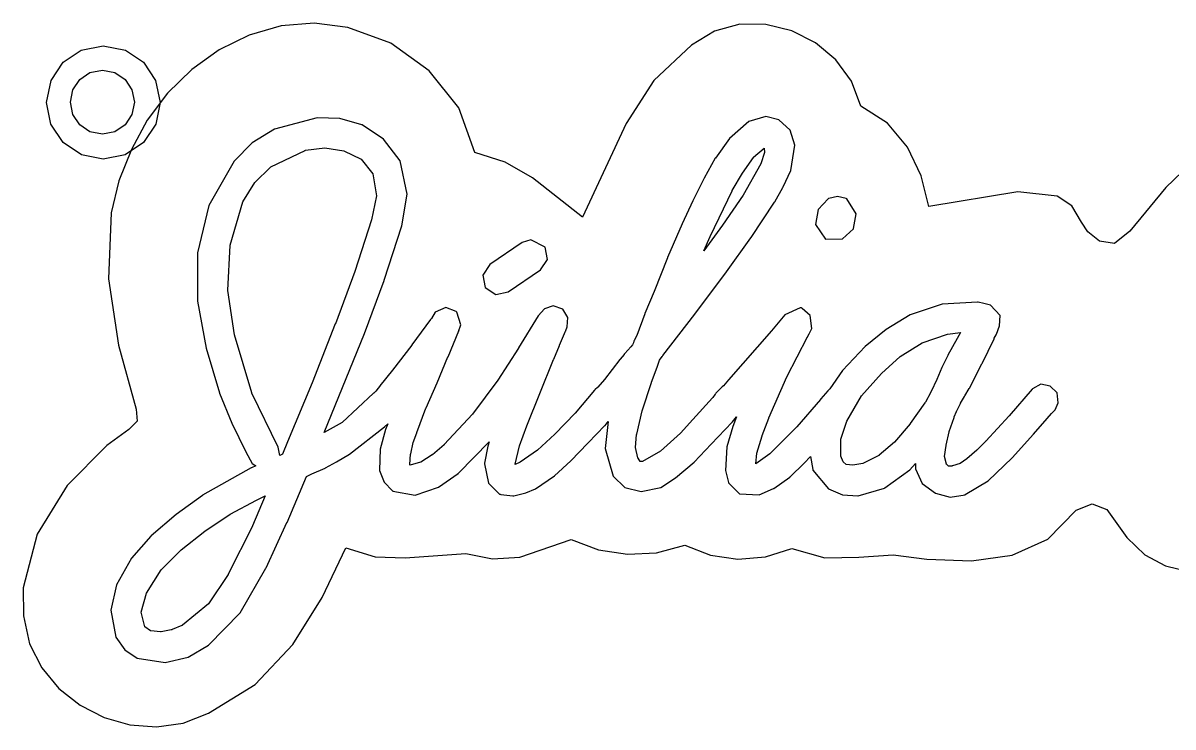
# Model space of a CAD drawing. Extents: x 0 to 79.4, y 275.5 to 297.1.
# Drawn here: x 0.03 to 35.09, y 275.49 to 296.94 of the extents above; entities that cross this region are included whole.
import ezdxf

# ---------------------------------------------------------------- set-up
doc = ezdxf.new("R2010")
doc.units = 0

msp = doc.modelspace()

# ---------------------------------------------------------------- linework, layer by layer
at = {"layer": 'Camada 2'}
for p, q in [((8.909377, 296.941477), (7.900409, 296.854813)), ((9.93522, 296.809), (8.909377, 296.941477)), ((6.928604, 296.573242), (6.01425, 296.121)), ((7.900409, 296.854813), (6.928604, 296.573242)), ((11.240127, 296.327594), (9.93522, 296.809)), ((21.107009, 296.696881), (20.4071, 296.263)), ((21.879142, 296.902047), (21.107009, 296.696881)), ((22.679595, 296.897658), (21.879142, 296.902047)), ((23.464462, 296.702875), (22.679595, 296.897658)), ((24.189841, 296.336857), (23.464462, 296.702875)), ((12.413152, 295.4875), (11.240127, 296.327594)), ((20.4071, 296.263), (19.265489, 295.191031)), ((24.811827, 295.818766), (24.189841, 296.336857)), ((6.01425, 296.121), (5.177633, 295.52232)), ((5.177633, 295.52232), (4.439041, 294.801437)), ((25.286514, 295.16776), (24.811827, 295.818766)), ((13.314982, 294.355656), (12.413152, 295.4875)), ((19.265489, 295.191031), (18.416538, 293.8815)), ((25.57, 294.403), (25.286514, 295.16776)), ((4.439041, 294.801437), (3.818761, 293.982586)), ((13.8063, 292.999), (13.314982, 294.355656)), ((26.386253, 293.887969), (25.57, 294.403)), ((3.818761, 293.982586), (3.33708, 293.09)), ((18.416538, 293.8815), (17.0895, 291.026)), ((26.993725, 293.15525), (26.386253, 293.887969)), ((37.03775, 294.0115), (34.864728, 291.929062)), ((3.33708, 293.09), (2.952997, 292.135924)), ((27.407884, 292.282656), (26.993725, 293.15525)), ((14.730178, 292.704781), (13.8063, 292.999)), ((15.562725, 292.2225), (14.730178, 292.704781)), ((2.952997, 292.135924), (2.720472, 291.154427)), ((17.0895, 291.026), (15.562725, 292.2225)), ((27.6442, 291.348), (27.407884, 292.282656)), ((30.356587, 291.793375), (27.6442, 291.348)), ((31.553252, 291.661453), (30.356587, 291.793375)), ((31.997788, 291.367018), (31.553252, 291.661453)), ((34.864728, 291.929062), (33.7691, 290.6)), ((32.2964, 290.867), (31.997788, 291.367018)), ((2.720472, 291.154427), (2.636811, 289.143635)), ((32.486952, 290.574266), (32.2964, 290.867)), ((33.7691, 290.6), (33.302642, 290.225047)), ((32.848813, 290.288375), (32.486952, 290.574266)), ((33.302642, 290.225047), (32.848813, 290.288375)), ((2.636811, 289.143635), (2.939539, 287.126558)), ((2.939539, 287.126558), (3.482096, 285.17213)), ((3.482096, 285.17213), (3.516127, 284.809822)), ((3.516127, 284.809822), (3.261143, 284.54845)), ((3.261143, 284.54845), (2.585942, 284.06656)), ((2.585942, 284.06656), (1.375397, 282.848215)), ((1.375397, 282.848215), (0.468466, 281.368647)), ((32.136402, 282.094263), (32.624308, 282.292652)), ((32.624308, 282.292652), (33.066519, 282.116793)), ((31.269976, 281.207903), (32.136402, 282.094263)), ((33.066519, 282.116793), (33.681322, 281.266138)), ((0.468466, 281.368647), (0.0323, 279.726341)), ((15.174038, 280.659621), (16.745782, 281.205329)), ((16.745782, 281.205329), (17.578548, 280.885709)), ((30.188848, 280.722704), (31.269976, 281.207903)), ((33.681322, 281.266138), (34.225557, 280.733635)), ((9.155151, 279.428575), (9.872732, 280.94361)), ((9.872732, 280.94361), (10.766719, 280.674705)), ((17.578548, 280.885709), (18.45536, 280.751275)), ((18.45536, 280.751275), (19.342127, 280.798946)), ((19.342127, 280.798946), (20.204762, 281.025641)), ((20.204762, 281.025641), (20.993594, 280.724004)), ((22.66254, 280.671841), (23.468432, 280.924079)), ((23.468432, 280.924079), (24.473852, 280.6452)), ((10.766719, 280.674705), (11.684953, 280.643008)), ((11.684953, 280.643008), (13.527032, 280.771735)), ((13.527032, 280.771735), (14.346412, 280.61492)), ((14.346412, 280.61492), (15.174038, 280.659621)), ((20.993594, 280.724004), (21.825223, 280.60561)), ((21.825223, 280.60561), (22.66254, 280.671841)), ((24.473852, 280.6452), (25.514127, 280.66183)), ((25.514127, 280.66183), (26.560942, 280.72912)), ((26.560942, 280.72912), (27.585982, 280.602223)), ((27.585982, 280.602223), (28.943892, 280.550275)), ((28.943892, 280.550275), (30.188848, 280.722704)), ((34.225557, 280.733635), (34.860531, 280.394441)), ((34.860531, 280.394441), (35.565492, 280.223958)), ((0.0323, 279.726341), (0.04299, 278.874937)), ((8.252697, 277.999437), (9.155151, 279.428575)), ((0.04299, 278.874937), (0.234052, 278.01978)), ((0.234052, 278.01978), (0.605548, 277.285316)), ((7.1128, 276.782898), (8.252697, 277.999437)), ((0.605548, 277.285316), (1.128772, 276.656984)), ((1.128772, 276.656984), (1.77209, 276.148889)), ((5.682892, 275.90566), (7.1128, 276.782898)), ((1.77209, 276.148889), (2.503868, 275.775136)), ((4.913617, 275.600988), (5.682892, 275.90566)), ((2.503868, 275.775136), (3.292471, 275.549831)), ((3.292471, 275.549831), (4.106266, 275.48708)), ((4.106266, 275.48708), (4.913617, 275.600988))]:
    msp.add_line(p, q, dxfattribs=at)
at = {"layer": 'Layer 1'}
for p, q in [((8.99635, 294.054), (7.70134, 293.704)), ((9.69377, 294.03175), (8.99635, 294.054)), ((10.3611, 293.843), (9.69377, 294.03175)), ((10.3653, 293.841), (10.3611, 293.843)), ((10.3709, 293.839), (10.3653, 293.841)), ((11.0195, 293.399), (10.3709, 293.839)), ((22.1521, 293.937), (21.5723, 293.419)), ((22.1542, 293.938), (22.1521, 293.937)), ((22.1583, 293.941), (22.1542, 293.938)), ((22.6741, 294.093), (22.1583, 293.941)), ((23.0684, 293.99), (22.6741, 294.093)), ((22.6741, 294.093), (22.6741, 294.093)), ((23.414437, 293.679125), (23.0684, 293.99)), ((7.70134, 293.704), (7.022501, 293.286375)), ((21.5723, 293.419), (21.1367, 292.825)), ((23.5546, 293.222), (23.414437, 293.679125)), ((7.022501, 293.286375), (6.46472, 292.733)), ((7.58403, 292.556), (8.63462, 293.061)), ((8.63462, 293.061), (8.63668, 293.064)), ((8.63668, 293.064), (8.63875, 293.064)), ((8.63875, 293.064), (9.23458, 293.138)), ((9.23458, 293.138), (9.8087, 293.048)), ((9.23458, 293.138), (9.23458, 293.138)), ((11.5254, 292.74), (11.0195, 293.399)), ((22.2989, 292.855), (22.6229, 293.128)), ((22.6229, 293.128), (22.6389, 292.997)), ((22.6229, 293.128), (22.6229, 293.128)), ((23.4415, 292.448), (23.5546, 293.222)), ((6.46472, 292.733), (5.69733, 291.38)), ((9.8087, 293.048), (9.81232, 293.046)), ((9.81232, 293.046), (9.81645, 293.046)), ((9.81645, 293.046), (10.338719, 292.792)), ((10.338719, 292.792), (10.6913, 292.349)), ((11.7424, 291.724), (11.5254, 292.74)), ((21.1346, 292.821), (20.7987, 292.21)), ((21.1367, 292.825), (21.1346, 292.823)), ((21.1346, 292.823), (21.1346, 292.821)), ((21.9651, 292.37), (22.2953, 292.847)), ((22.2953, 292.847), (22.2973, 292.851)), ((22.2973, 292.851), (22.2989, 292.855)), ((22.6389, 292.997), (22.5252, 292.65)), ((7.094632, 292.077125), (7.5799, 292.552)), ((7.5799, 292.552), (7.58197, 292.554)), ((7.58197, 292.554), (7.58403, 292.556)), ((21.6488, 291.833), (21.9609, 292.364)), ((21.9609, 292.364), (21.963, 292.366)), ((21.963, 292.366), (21.9651, 292.37)), ((22.5252, 292.65), (21.9806, 291.696)), ((23.1996, 291.944), (23.4415, 292.447)), ((23.4415, 292.447), (23.4415, 292.448)), ((6.73241, 291.495), (7.094632, 292.077125)), ((10.6913, 292.349), (10.803, 291.679)), ((20.7987, 292.21), (20.453, 291.518)), ((10.803, 291.679), (10.6583, 290.942)), ((11.5781, 290.759), (11.7424, 291.724)), ((21.9806, 291.696), (21.3553, 290.784)), ((21.3832, 291.282), (21.6467, 291.827)), ((21.6467, 291.827), (21.6488, 291.833)), ((22.9454, 291.492), (23.1934, 291.933)), ((23.1934, 291.933), (23.1996, 291.944)), ((24.8574, 291.657), (24.5918, 291.593)), ((25.123, 291.593), (24.8574, 291.657)), ((24.8574, 291.657), (24.8574, 291.657)), ((5.69733, 291.38), (5.35575, 289.939)), ((6.35155, 290.167), (6.73241, 291.493)), ((6.73241, 291.493), (6.73241, 291.495)), ((20.453, 291.518), (20.1233, 290.818)), ((22.2245, 290.4), (22.9397, 291.483)), ((22.9397, 291.483), (22.9454, 291.492)), ((24.5799, 291.587), (24.2735, 291.257)), ((24.5861, 291.589), (24.5799, 291.587)), ((24.5918, 291.593), (24.5861, 291.589)), ((25.1328, 291.587), (25.123, 291.593)), ((25.1427, 291.581), (25.1328, 291.587)), ((25.4315, 291.128), (25.1427, 291.581)), ((20.9806, 290.44), (21.3811, 291.277)), ((21.3811, 291.277), (21.3832, 291.28)), ((21.3832, 291.28), (21.3832, 291.282)), ((24.2735, 291.257), (24.1877, 290.804)), ((25.3499, 290.683), (25.4315, 291.128)), ((10.6562, 290.939), (10.1446, 289.365)), ((10.6583, 290.941), (10.6562, 290.939)), ((10.6583, 290.942), (10.6583, 290.941)), ((11.0371, 289.1), (11.5781, 290.759)), ((20.1233, 290.818), (19.6799, 289.794)), ((21.3553, 290.784), (20.7874, 290.001)), ((24.1877, 290.804), (24.4962, 290.358)), ((25.0155, 290.367), (25.3437, 290.669)), ((25.3437, 290.669), (25.3457, 290.677)), ((25.3457, 290.677), (25.3499, 290.683)), ((15.2518, 290.251), (14.2617, 289.581)), ((15.5096, 290.337), (15.2518, 290.251)), ((15.9515, 290.112), (15.5096, 290.337)), ((15.5096, 290.337), (15.5096, 290.337)), ((20.7874, 290.001), (20.9786, 290.437)), ((20.9786, 290.437), (20.9806, 290.438)), ((20.9806, 290.438), (20.9806, 290.44)), ((21.4726, 289.36), (22.2209, 290.395)), ((22.2209, 290.395), (22.2245, 290.4)), ((24.4962, 290.358), (25.0155, 290.367)), ((5.35575, 289.939), (5.35575, 289.935)), ((5.35575, 289.935), (5.35575, 289.932)), ((5.35575, 289.932), (5.35575, 288.472)), ((6.27559, 288.8), (6.34948, 290.159)), ((6.34948, 290.159), (6.35155, 290.163)), ((6.35155, 290.163), (6.35155, 290.167)), ((16.022662, 289.735375), (15.9515, 290.112)), ((14.2617, 289.581), (14.049688, 289.261)), ((15.8104, 289.415), (16.022662, 289.735375)), ((19.6758, 289.788), (19.2753, 288.759)), ((19.6779, 289.79), (19.6758, 289.788)), ((19.6799, 289.794), (19.6779, 289.79)), ((10.1446, 289.365), (9.55291, 287.777)), ((14.049688, 289.261), (14.1211, 288.884)), ((14.8203, 288.745), (15.8104, 289.415)), ((20.5119, 288.073), (21.4726, 289.36)), ((10.4417, 287.484), (11.0371, 289.099)), ((11.0371, 289.099), (11.0371, 289.1)), ((14.1211, 288.884), (14.441975, 288.670875)), ((6.27559, 288.798), (6.27559, 288.8)), ((6.27559, 288.794), (6.27559, 288.798)), ((6.48229, 287.437), (6.27559, 288.794)), ((14.441975, 288.670875), (14.8203, 288.745)), ((19.2753, 288.759), (18.9864, 288.085)), ((5.35575, 288.472), (5.35575, 288.47)), ((5.35575, 288.47), (5.35575, 288.466)), ((5.35575, 288.466), (5.61154, 287.034)), ((12.9201, 288.273), (12.5997, 288.132)), ((13.2364, 288.153), (12.9201, 288.273)), ((13.2498, 288.143), (13.2364, 288.153)), ((15.92425, 288.229625), (15.7401, 288.019)), ((16.1897, 288.321), (15.92425, 288.229625)), ((16.4884, 288.222), (16.1897, 288.321)), ((16.6367, 287.964), (16.4884, 288.222)), ((23.7226, 288.261), (23.2539, 288.044)), ((23.752, 288.257), (23.7226, 288.261)), ((23.7815, 288.245), (23.752, 288.257)), ((24.0233, 288.028), (23.7815, 288.245)), ((28.0489, 288.372), (27.0702, 288.048)), ((29.1233, 288.435), (28.0489, 288.372)), ((29.1347, 288.433), (29.1233, 288.435)), ((29.1445, 288.431), (29.1347, 288.433)), ((29.3228, 288.391), (29.1445, 288.431)), ((29.5238, 288.343), (29.3228, 288.391)), ((29.8183, 288.027), (29.5238, 288.343)), ((12.4571, 287.907), (11.8866, 287.13)), ((12.469, 287.925), (12.4571, 287.907)), ((12.4824, 287.939), (12.469, 287.925)), ((12.5997, 288.132), (12.4824, 287.939)), ((13.2597, 288.132), (13.2498, 288.143)), ((13.3832, 287.741), (13.2597, 288.132)), ((15.7401, 288.019), (15.1371, 287.038)), ((16.6191, 287.685), (16.6367, 287.964)), ((18.9844, 288.077), (18.7399, 287.417)), ((18.9864, 288.081), (18.9844, 288.077)), ((18.9864, 288.085), (18.9864, 288.081)), ((19.5311, 286.804), (20.5119, 288.073)), ((23.2539, 288.044), (22.8456, 287.562)), ((24.0745, 287.636), (24.0233, 288.028)), ((27.0702, 288.048), (26.3436, 287.602)), ((29.793, 287.714), (29.8183, 288.027)), ((9.55084, 287.774), (8.84597, 285.98)), ((9.21287, 284.46), (10.4397, 287.479)), ((9.55291, 287.777), (9.55084, 287.777)), ((9.55084, 287.777), (9.55084, 287.774)), ((10.4397, 287.481), (10.4417, 287.484)), ((10.4397, 287.479), (10.4397, 287.481)), ((12.9904, 286.772), (13.3165, 287.556)), ((13.3067, 287.536), (13.3832, 287.741)), ((13.3165, 287.556), (13.3067, 287.536)), ((16.3871, 287.122), (16.5706, 287.546)), ((16.5706, 287.546), (16.5762, 287.558)), ((16.5762, 287.558), (16.5804, 287.569)), ((16.5804, 287.569), (16.6191, 287.685)), ((22.8456, 287.562), (21.5413, 286.066)), ((23.9334, 287.356), (23.9923, 287.472)), ((23.9923, 287.472), (24.0218, 287.532)), ((24.0218, 287.532), (24.0745, 287.636)), ((26.3436, 287.602), (25.707, 287.087)), ((27.4433, 287.195), (28.2086, 287.462)), ((28.2086, 287.462), (28.6132, 287.507)), ((28.6132, 287.507), (28.512, 287.329)), ((28.6132, 287.507), (28.6132, 287.507)), ((29.6933, 287.443), (29.6995, 287.452)), ((29.6995, 287.452), (29.7031, 287.46)), ((29.7031, 287.46), (29.793, 287.714)), ((6.48229, 287.434), (6.48229, 287.437)), ((7.00784, 285.669), (6.48229, 287.434)), ((11.8866, 287.128), (11.297, 286.366)), ((11.8866, 287.13), (11.8866, 287.128)), ((16.2109, 286.692), (16.383, 287.11)), ((16.383, 287.11), (16.3871, 287.122)), ((18.6092, 287.136), (18.5642, 287.077)), ((18.6366, 287.191), (18.6092, 287.136)), ((18.6562, 287.247), (18.6366, 287.191)), ((18.664, 287.255), (18.6562, 287.247)), ((18.6759, 287.286), (18.664, 287.255)), ((18.7384, 287.413), (18.6759, 287.286)), ((18.7399, 287.417), (18.7384, 287.413)), ((23.3205, 286.161), (23.9474, 287.378)), ((23.9474, 287.378), (23.9334, 287.356)), ((26.773, 286.779), (27.4433, 287.195)), ((28.512, 287.325), (28.2267, 286.814)), ((28.512, 287.329), (28.512, 287.325)), ((29.2649, 286.564), (29.6307, 287.316)), ((29.6307, 287.316), (29.6349, 287.327)), ((29.6349, 287.327), (29.6385, 287.339)), ((29.6385, 287.339), (29.6933, 287.443)), ((5.61154, 287.034), (5.61154, 287.032)), ((5.61154, 287.032), (6.02134, 285.667)), ((12.6602, 285.974), (12.9863, 286.765)), ((12.9863, 286.765), (12.9904, 286.772)), ((15.135, 287.036), (14.504, 286.06)), ((15.1371, 287.036), (15.135, 287.036)), ((15.1371, 287.038), (15.1371, 287.036)), ((18.3534, 286.839), (18.2382, 286.694)), ((18.3612, 286.853), (18.3534, 286.839)), ((18.373, 286.867), (18.3612, 286.853)), ((18.5642, 287.077), (18.373, 286.867)), ((19.4298, 286.665), (19.5115, 286.782)), ((19.5115, 286.782), (19.5213, 286.792)), ((19.5213, 286.792), (19.5311, 286.804)), ((25.707, 287.087), (25.0078, 286.349)), ((26.2031, 286.265), (26.773, 286.779)), ((28.2246, 286.812), (28.0432, 286.446)), ((28.2267, 286.812), (28.2246, 286.812)), ((28.2267, 286.814), (28.2267, 286.812)), ((15.7892, 285.655), (16.2073, 286.683)), ((16.2073, 286.683), (16.2109, 286.692)), ((18.2263, 286.683), (17.756, 286.075)), ((18.2382, 286.694), (18.2263, 286.683)), ((19.1854, 285.991), (19.3595, 286.454)), ((19.3595, 286.454), (19.4298, 286.665)), ((28.0432, 286.446), (27.8846, 286.073)), ((28.8799, 285.812), (29.2607, 286.554)), ((29.2607, 286.554), (29.2649, 286.564)), ((11.297, 286.366), (10.912, 285.888)), ((14.504, 286.06), (13.7304, 285.023)), ((17.756, 286.075), (17.5545, 285.839)), ((21.5413, 286.066), (21.3847, 285.88)), ((22.7676, 284.907), (23.3164, 286.155)), ((23.3164, 286.155), (23.3205, 286.161)), ((25.0078, 286.349), (24.6212, 285.788)), ((25.5953, 285.581), (26.1989, 286.259)), ((26.1989, 286.259), (26.201, 286.261)), ((26.201, 286.261), (26.2031, 286.265)), ((27.8846, 286.073), (27.7151, 285.716)), ((8.84597, 285.98), (8.0977, 284.179)), ((10.789, 285.725), (10.7265, 285.663)), ((10.9316, 285.907), (10.789, 285.725)), ((10.912, 285.888), (10.9316, 285.907)), ((12.3186, 285.216), (12.6602, 285.974)), ((17.4511, 285.751), (16.8672, 285.054)), ((17.461, 285.763), (17.4511, 285.751)), ((17.4708, 285.775), (17.461, 285.763)), ((17.5488, 285.831), (17.4708, 285.775)), ((17.5545, 285.839), (17.5488, 285.831)), ((18.9043, 285.126), (19.1854, 285.99)), ((19.1854, 285.99), (19.1854, 285.991)), ((21.346, 285.851), (21.1522, 285.657)), ((21.3847, 285.88), (21.346, 285.851)), ((24.5644, 285.732), (24.3556, 285.485)), ((24.5706, 285.737), (24.5644, 285.732)), ((24.5742, 285.743), (24.5706, 285.737)), ((24.6212, 285.788), (24.5742, 285.743)), ((27.713, 285.708), (27.6345, 285.554)), ((27.7151, 285.716), (27.713, 285.708)), ((28.745, 285.581), (28.8742, 285.802)), ((28.8742, 285.802), (28.8799, 285.812)), ((30.7919, 285.786), (30.0948, 284.974)), ((30.7997, 285.792), (30.7919, 285.786)), ((31.0575, 285.931), (30.7997, 285.792)), ((31.3407, 285.874), (31.0575, 285.931)), ((31.5536, 285.671), (31.3407, 285.874)), ((6.02134, 285.667), (6.02134, 285.665)), ((6.02134, 285.665), (6.0234, 285.663)), ((6.0234, 285.663), (6.39289, 284.749)), ((7.00991, 285.665), (7.00784, 285.669)), ((7.81451, 284.019), (7.00991, 285.665)), ((10.7208, 285.657), (9.76168, 284.768)), ((10.7244, 285.661), (10.7208, 285.657)), ((10.7265, 285.663), (10.7244, 285.661)), ((15.3887, 284.665), (15.7871, 285.654)), ((15.7871, 285.654), (15.7871, 285.655)), ((15.7871, 285.655), (15.7892, 285.655)), ((21.053, 285.521), (20.4515, 284.86)), ((21.0566, 285.524), (21.053, 285.521)), ((21.1346, 285.63), (21.0566, 285.524)), ((21.1424, 285.644), (21.1346, 285.63)), ((21.1522, 285.657), (21.1424, 285.644)), ((24.338, 285.468), (23.6172, 284.634)), ((24.3458, 285.477), (24.338, 285.468)), ((24.3556, 285.485), (24.3458, 285.477)), ((25.1442, 284.808), (25.5953, 285.581)), ((27.5234, 285.368), (27.0743, 284.733)), ((27.5311, 285.378), (27.5234, 285.368)), ((27.5389, 285.388), (27.5311, 285.378)), ((27.6169, 285.517), (27.5389, 285.388)), ((27.6252, 285.536), (27.6169, 285.517)), ((27.6345, 285.554), (27.6252, 285.536)), ((28.4949, 285.12), (28.6081, 285.347)), ((28.6081, 285.347), (28.6101, 285.351)), ((28.6101, 285.351), (28.7295, 285.554)), ((28.7295, 285.554), (28.745, 285.581)), ((31.4911, 285.152), (31.5831, 285.365)), ((31.5831, 285.365), (31.5536, 285.671)), ((12.0354, 284.46), (12.3145, 285.206)), ((12.3145, 285.206), (12.3166, 285.21)), ((12.3166, 285.21), (12.3186, 285.216)), ((13.7304, 285.023), (12.8752, 284.093)), ((16.8672, 285.054), (16.244, 284.413)), ((18.7384, 284.407), (18.9043, 285.122)), ((18.9043, 285.124), (18.9043, 285.126)), ((18.9043, 285.122), (18.9043, 285.124)), ((28.4169, 284.935), (28.4871, 285.105)), ((28.4871, 285.105), (28.4913, 285.113)), ((28.4913, 285.113), (28.4949, 285.12)), ((31.1159, 284.734), (31.3815, 285.037)), ((31.3815, 285.037), (31.4777, 285.13)), ((31.4777, 285.13), (31.4911, 285.152)), ((6.39289, 284.749), (6.39289, 284.747)), ((6.39289, 284.747), (6.39444, 284.745)), ((6.39444, 284.745), (6.82026, 283.87)), ((9.76168, 284.768), (9.21287, 284.46)), ((11.0546, 284.634), (11.1502, 284.73)), ((11.1502, 284.73), (11.0841, 284.55)), ((15.1624, 284.059), (15.3887, 284.663)), ((15.3887, 284.663), (15.3887, 284.665)), ((17.2563, 284.142), (17.7679, 284.673)), ((17.7679, 284.673), (17.7736, 284.679)), ((17.7736, 284.679), (17.8676, 284.794)), ((17.8676, 284.794), (17.7819, 283.976)), ((20.4473, 284.857), (20.0722, 284.444)), ((20.4515, 284.86), (20.4473, 284.857)), ((21.0122, 284.103), (21.6529, 284.781)), ((21.6529, 284.781), (21.6586, 284.789)), ((21.6586, 284.789), (21.7816, 284.943)), ((21.7816, 284.943), (21.6684, 284.644)), ((21.6684, 284.644), (21.6684, 284.642)), ((21.6684, 284.642), (21.6684, 284.64)), ((22.5624, 284.368), (22.7676, 284.903)), ((22.7676, 284.905), (22.7676, 284.907)), ((22.7676, 284.903), (22.7676, 284.905)), ((24.9664, 284.255), (25.1442, 284.808)), ((27.0702, 284.726), (26.5973, 284.163)), ((27.0722, 284.73), (27.0702, 284.726)), ((27.0743, 284.733), (27.0722, 284.73)), ((28.2624, 284.496), (28.4112, 284.917)), ((28.4112, 284.917), (28.4133, 284.925)), ((28.4133, 284.925), (28.4169, 284.935)), ((30.0948, 284.974), (29.3796, 284.201)), ((30.8369, 284.416), (31.1102, 284.728)), ((31.1102, 284.728), (31.1159, 284.734)), ((9.98079, 283.798), (11.0546, 284.634)), ((11.0841, 284.55), (10.9197, 283.958)), ((11.928, 284.161), (12.0334, 284.454)), ((12.0334, 284.456), (12.0354, 284.46)), ((12.0334, 284.454), (12.0334, 284.456)), ((16.244, 284.413), (15.7127, 283.921)), ((18.7033, 284.005), (18.7363, 284.402)), ((18.7363, 284.402), (18.7384, 284.405)), ((18.7384, 284.405), (18.7384, 284.407)), ((20.0722, 284.444), (19.4686, 283.896)), ((21.6684, 284.64), (21.4907, 284.028)), ((22.3966, 283.835), (22.5624, 284.362)), ((22.5624, 284.364), (22.5624, 284.368)), ((22.5624, 284.362), (22.5624, 284.364)), ((23.6172, 284.634), (23.1991, 284.216)), ((28.1724, 284.08), (28.2587, 284.482)), ((28.2587, 284.482), (28.2608, 284.489)), ((28.2608, 284.489), (28.2624, 284.496)), ((30.1842, 283.685), (30.8369, 284.416)), ((7.86154, 283.765), (7.81244, 284.019)), ((7.81244, 284.019), (7.81451, 284.019)), ((8.09563, 284.177), (7.94318, 283.804)), ((8.0977, 284.179), (8.09563, 284.177)), ((10.9197, 283.958), (10.8986, 283.317)), ((11.8494, 283.809), (11.928, 284.157)), ((11.928, 284.157), (11.928, 284.161)), ((12.869, 284.087), (12.5134, 283.786)), ((12.871, 284.091), (12.869, 284.087)), ((12.8752, 284.093), (12.871, 284.091)), ((13.3051, 283.222), (14.2425, 284.177)), ((14.2033, 284.046), (14.102, 283.523)), ((14.2425, 284.177), (14.2033, 284.046)), ((15.0394, 283.497), (15.1624, 284.059)), ((16.7308, 283.599), (17.2501, 284.136)), ((17.2501, 284.136), (17.2563, 284.142)), ((17.7819, 283.976), (17.7819, 283.974)), ((17.7819, 283.974), (18.0237, 283.136)), ((18.7751, 283.686), (18.7033, 284.005)), ((20.4907, 283.56), (21.0122, 284.103)), ((21.4907, 284.028), (21.4457, 283.304)), ((23.1955, 284.212), (22.7986, 283.813)), ((23.1991, 284.216), (23.1955, 284.212)), ((24.9664, 283.741), (24.9664, 284.255)), ((26.5973, 284.163), (26.1307, 283.769)), ((28.1197, 283.73), (28.1709, 284.066)), ((28.1709, 284.066), (28.1724, 284.073)), ((28.1724, 284.073), (28.1724, 284.08)), ((29.3682, 284.189), (29.1042, 283.925)), ((29.3739, 284.195), (29.3682, 284.189)), ((29.3796, 284.201), (29.3739, 284.195)), ((6.82026, 283.87), (6.82232, 283.868)), ((6.82232, 283.868), (7.01766, 283.518)), ((7.88479, 283.775), (7.86154, 283.765)), ((7.94318, 283.804), (7.88479, 283.775)), ((9.59011, 283.572), (9.98079, 283.798)), ((11.8282, 283.483), (11.8479, 283.802)), ((11.8479, 283.802), (11.8494, 283.809)), ((12.5057, 283.778), (12.1564, 283.562)), ((12.5098, 283.782), (12.5057, 283.778)), ((12.5134, 283.786), (12.5098, 283.782)), ((15.7127, 283.921), (15.1913, 283.556)), ((16.2367, 283.144), (16.7308, 283.599)), ((18.7771, 283.683), (18.7751, 283.686)), ((18.7792, 283.679), (18.7771, 283.683)), ((18.8495, 283.575), (18.7792, 283.679)), ((19.4629, 283.892), (18.9198, 283.577)), ((19.467, 283.894), (19.4629, 283.892)), ((19.4686, 283.896), (19.467, 283.894)), ((22.3692, 283.509), (22.3966, 283.831)), ((22.7986, 283.813), (22.3733, 283.511)), ((22.3966, 283.831), (22.3966, 283.835)), ((23.8461, 283.523), (24.0394, 283.73)), ((24.0394, 283.73), (24.104, 283.331)), ((24.9664, 283.739), (24.9664, 283.741)), ((25.0352, 283.563), (24.9664, 283.739)), ((26.123, 283.763), (25.6325, 283.517)), ((26.1271, 283.765), (26.123, 283.763)), ((26.1307, 283.769), (26.1271, 283.765)), ((28.1843, 283.494), (28.1197, 283.73)), ((28.8013, 283.662), (28.5983, 283.519)), ((29.1042, 283.925), (28.7977, 283.655)), ((28.7977, 283.655), (28.8013, 283.662)), ((29.4499, 282.991), (30.1842, 283.685)), ((6.9882, 283.386), (5.50767, 282.548)), ((6.99441, 283.388), (6.9882, 283.386)), ((7.13083, 283.448), (6.99441, 283.388)), ((7.01766, 283.518), (7.01766, 283.516)), ((7.01766, 283.516), (7.13083, 283.448)), ((8.83615, 283.202), (9.2444, 283.378)), ((9.2444, 283.378), (9.25422, 283.384)), ((9.25422, 283.384), (9.59011, 283.572)), ((10.8986, 283.317), (10.9006, 283.314)), ((10.9006, 283.314), (10.9006, 283.308)), ((10.9006, 283.308), (11.037263, 282.95225)), ((11.8282, 283.478), (11.8282, 283.483)), ((11.8303, 283.471), (11.8282, 283.478)), ((11.8324, 283.466), (11.8303, 283.471)), ((11.8339, 283.466), (11.8324, 283.466)), ((12.1465, 283.558), (11.8339, 283.466)), ((12.1522, 283.56), (12.1465, 283.558)), ((12.1564, 283.562), (12.1522, 283.56)), ((14.102, 283.523), (14.0999, 283.515)), ((14.0999, 283.515), (14.0999, 283.507)), ((14.0999, 283.507), (14.2229, 282.913)), ((15.1913, 283.556), (15.0373, 283.485)), ((15.0373, 283.485), (15.0394, 283.497)), ((18.9198, 283.577), (18.8495, 283.575)), ((19.9244, 283.076), (20.4907, 283.56)), ((21.4457, 283.304), (21.5356, 282.941)), ((22.3733, 283.511), (22.3692, 283.509)), ((23.4146, 283.111), (23.8461, 283.523)), ((24.104, 283.331), (24.106, 283.325)), ((24.106, 283.325), (24.1081, 283.317)), ((24.1081, 283.317), (24.5887, 282.741)), ((25.1246, 283.491), (25.0352, 283.563)), ((25.3277, 283.468), (25.1246, 283.491)), ((25.3297, 283.468), (25.3277, 283.468)), ((25.3318, 283.468), (25.3297, 283.468)), ((25.6305, 283.517), (25.3318, 283.468)), ((25.6325, 283.517), (25.6305, 283.517)), ((26.3018, 282.771), (27.0635, 283.326)), ((27.0635, 283.326), (27.2412, 283.519)), ((27.2412, 283.519), (27.2371, 283.369)), ((27.2371, 283.369), (27.2371, 283.361)), ((27.2371, 283.361), (27.2392, 283.355)), ((27.2392, 283.355), (27.4385, 282.910125)), ((28.1864, 283.489), (28.1843, 283.494)), ((28.1885, 283.484), (28.1864, 283.489)), ((28.2432, 283.441), (28.1885, 283.484)), ((28.3564, 283.441), (28.2432, 283.441)), ((28.36, 283.442), (28.3564, 283.441)), ((28.3642, 283.442), (28.36, 283.442)), ((28.5983, 283.519), (28.3642, 283.442)), ((8.08013, 281.724), (8.67596, 283.124)), ((8.67596, 283.124), (8.83615, 283.202)), ((11.037263, 282.95225), (11.2949, 282.685)), ((12.6974, 282.796), (13.2953, 283.214)), ((13.2953, 283.214), (13.2989, 283.218)), ((13.2989, 283.218), (13.3051, 283.222)), ((14.2229, 282.913), (14.5567, 282.587)), ((15.6564, 282.749), (16.2367, 283.144)), ((18.0237, 283.136), (18.375937, 282.78875)), ((19.4732, 282.788), (19.9244, 283.076)), ((21.5356, 282.941), (21.5393, 282.935)), ((21.5393, 282.935), (21.5413, 282.929)), ((21.5413, 282.929), (21.8695, 282.593)), ((22.9185, 282.757), (23.4048, 283.103)), ((23.4048, 283.103), (23.4105, 283.107)), ((23.4105, 283.107), (23.4146, 283.111)), ((27.4385, 282.910125), (27.8427, 282.61)), ((28.7528, 282.568), (29.4499, 282.991)), ((5.50406, 282.546), (4.701, 281.958)), ((5.50612, 282.546), (5.50406, 282.546)), ((5.50767, 282.548), (5.50612, 282.546)), ((11.2949, 282.685), (11.3027, 282.681)), ((11.3027, 282.681), (11.3089, 282.677)), ((11.3089, 282.677), (11.9843, 282.55)), ((11.9843, 282.55), (12.6933, 282.794)), ((12.6933, 282.794), (12.6953, 282.796)), ((12.6953, 282.796), (12.6974, 282.796)), ((14.5567, 282.587), (14.5764, 282.579)), ((14.5764, 282.579), (14.596, 282.573)), ((14.596, 282.573), (14.9629, 282.528)), ((14.9944, 282.53), (15.3577, 282.62)), ((15.3577, 282.62), (15.6507, 282.745)), ((15.6507, 282.745), (15.6528, 282.747)), ((15.6528, 282.747), (15.6564, 282.749)), ((18.375937, 282.78875), (18.8712, 282.665)), ((18.8712, 282.665), (19.4732, 282.788)), ((21.8695, 282.593), (22.4674, 282.562)), ((22.4674, 282.562), (22.4694, 282.562)), ((22.4694, 282.562), (22.9087, 282.751)), ((22.9087, 282.751), (22.9128, 282.753)), ((22.9128, 282.753), (22.9185, 282.757)), ((24.5887, 282.741), (25.012075, 282.5595)), ((25.012075, 282.5595), (25.477, 282.528)), ((25.4889, 282.53), (26.2878, 282.763)), ((26.2878, 282.763), (26.2956, 282.767)), ((26.2956, 282.767), (26.3018, 282.771)), ((27.8427, 282.61), (28.295462, 282.49325)), ((28.295462, 282.49325), (28.7471, 282.564)), ((28.7471, 282.564), (28.7491, 282.565)), ((28.7491, 282.565), (28.7528, 282.568)), ((6.34948, 281.972), (7.14633, 282.398)), ((7.41608, 282.528), (7.02541, 281.613)), ((7.14633, 282.398), (7.15047, 282.4)), ((7.15047, 282.4), (7.1546, 282.402)), ((7.1546, 282.402), (7.41608, 282.528)), ((7.41608, 282.528), (7.41608, 282.528)), ((14.9629, 282.528), (14.9789, 282.528)), ((14.9789, 282.528), (14.9944, 282.53)), ((25.477, 282.528), (25.4832, 282.53)), ((25.4832, 282.53), (25.4889, 282.53)), ((4.701, 281.958), (3.94343, 281.315)), ((5.5764, 281.46), (6.34948, 281.972)), ((7.02334, 281.611), (6.28902, 280.142)), ((7.02541, 281.613), (7.02334, 281.611)), ((7.44141, 280.333), (8.07806, 281.722)), ((8.07806, 281.722), (8.08013, 281.724)), ((3.93154, 281.306), (3.33623, 280.63)), ((3.93774, 281.31), (3.93154, 281.306)), ((3.94343, 281.315), (3.93774, 281.31)), ((4.85552, 280.89), (5.5764, 281.46)), ((4.24419, 280.278), (4.85552, 280.89)), ((3.33623, 280.63), (2.88096, 279.824)), ((3.8008, 279.567), (4.24005, 280.273)), ((4.24005, 280.273), (4.24419, 280.278)), ((6.2854, 280.136), (5.68182, 279.238)), ((6.28695, 280.138), (6.2854, 280.136)), ((6.28902, 280.142), (6.28695, 280.138)), ((6.65231, 278.97), (7.43934, 280.327)), ((7.43934, 280.327), (7.44141, 280.333)), ((2.87889, 279.817), (2.70888, 279.052)), ((2.88096, 279.819), (2.87889, 279.817)), ((2.88096, 279.824), (2.88096, 279.819)), ((3.63079, 278.989), (3.79873, 279.566)), ((3.79873, 279.566), (3.79873, 279.567)), ((3.79873, 279.567), (3.8008, 279.567)), ((2.70888, 279.052), (2.86701, 278.222)), ((5.68182, 279.238), (4.89272, 278.587)), ((3.75016, 278.542), (3.63079, 278.989)), ((5.68544, 277.981), (6.65024, 278.966)), ((6.65024, 278.968), (6.65231, 278.97)), ((6.65024, 278.966), (6.65024, 278.968)), ((3.75016, 278.54), (3.75016, 278.542)), ((3.91397, 278.419), (3.75016, 278.54)), ((3.92172, 278.417), (3.91397, 278.419)), ((3.93154, 278.415), (3.92172, 278.417)), ((4.21886, 278.385), (3.93154, 278.415)), ((4.23075, 278.387), (4.21886, 278.385)), ((4.24212, 278.387), (4.23075, 278.387)), ((4.55269, 278.446), (4.24212, 278.387)), ((4.56665, 278.452), (4.55269, 278.446)), ((4.58008, 278.456), (4.56665, 278.452)), ((4.87877, 278.579), (4.58008, 278.456)), ((4.88497, 278.585), (4.87877, 278.579)), ((4.89272, 278.587), (4.88497, 278.585)), ((2.86701, 278.222), (3.133584, 277.841375)), ((5.68389, 277.98), (5.68544, 277.981)), ((3.133584, 277.841375), (3.50986, 277.583)), ((5.065346, 277.613875), (5.68389, 277.98)), ((3.50986, 277.583), (4.36356, 277.448)), ((4.36356, 277.448), (5.065346, 277.613875))]:
    msp.add_line(p, q, dxfattribs=at)
at = {"layer": 'Layer 2'}
for p, q in [((1.806939, 296.114057), (2.48039, 296.25)), ((2.48039, 296.25), (3.153838, 296.114054)), ((1.256957, 295.743318), (1.806939, 296.114057)), ((3.153838, 296.114054), (3.703816, 295.743315)), ((0.886095, 295.193421), (1.256957, 295.743318)), ((3.703816, 295.743315), (4.074676, 295.193418)), ((0.75, 294.52), (0.886095, 295.193421)), ((1.555107, 294.908909), (1.7643, 295.219141)), ((1.7643, 295.219141), (2.074553, 295.428302)), ((2.074553, 295.428302), (2.45447, 295.505)), ((2.45447, 295.505), (2.83439, 295.428305)), ((2.83439, 295.428305), (3.144646, 295.219144)), ((3.144646, 295.219144), (3.353842, 294.908911)), ((4.074676, 295.193418), (4.21077, 294.52)), ((1.47837, 294.529), (1.555107, 294.908909)), ((3.353842, 294.908911), (3.43058, 294.529)), ((0.881543, 293.857621), (0.75, 294.52)), ((1.555107, 294.149091), (1.47837, 294.529)), ((3.43058, 294.529), (3.353842, 294.149089)), ((3.43058, 294.529), (3.43058, 294.529)), ((4.21077, 294.52), (4.079228, 293.857623)), ((4.21077, 294.52), (4.21077, 294.52)), ((1.7643, 293.838859), (1.555107, 294.149091)), ((3.353842, 294.149089), (3.144646, 293.838856)), ((1.256604, 293.296035), (0.881543, 293.857621)), ((2.074553, 293.629698), (1.7643, 293.838859)), ((3.144646, 293.838856), (2.83439, 293.629695)), ((4.079228, 293.857623), (3.70417, 293.296039)), ((2.45447, 293.553), (2.074553, 293.629698)), ((2.83439, 293.629695), (2.45447, 293.553)), ((1.818057, 292.920776), (1.256604, 293.296035)), ((3.70417, 293.296039), (3.142719, 292.920779)), ((2.48039, 292.789), (1.818057, 292.920776)), ((3.142719, 292.920779), (2.48039, 292.789))]:
    msp.add_line(p, q, dxfattribs=at)

doc.saveas('drawing.dxf')
